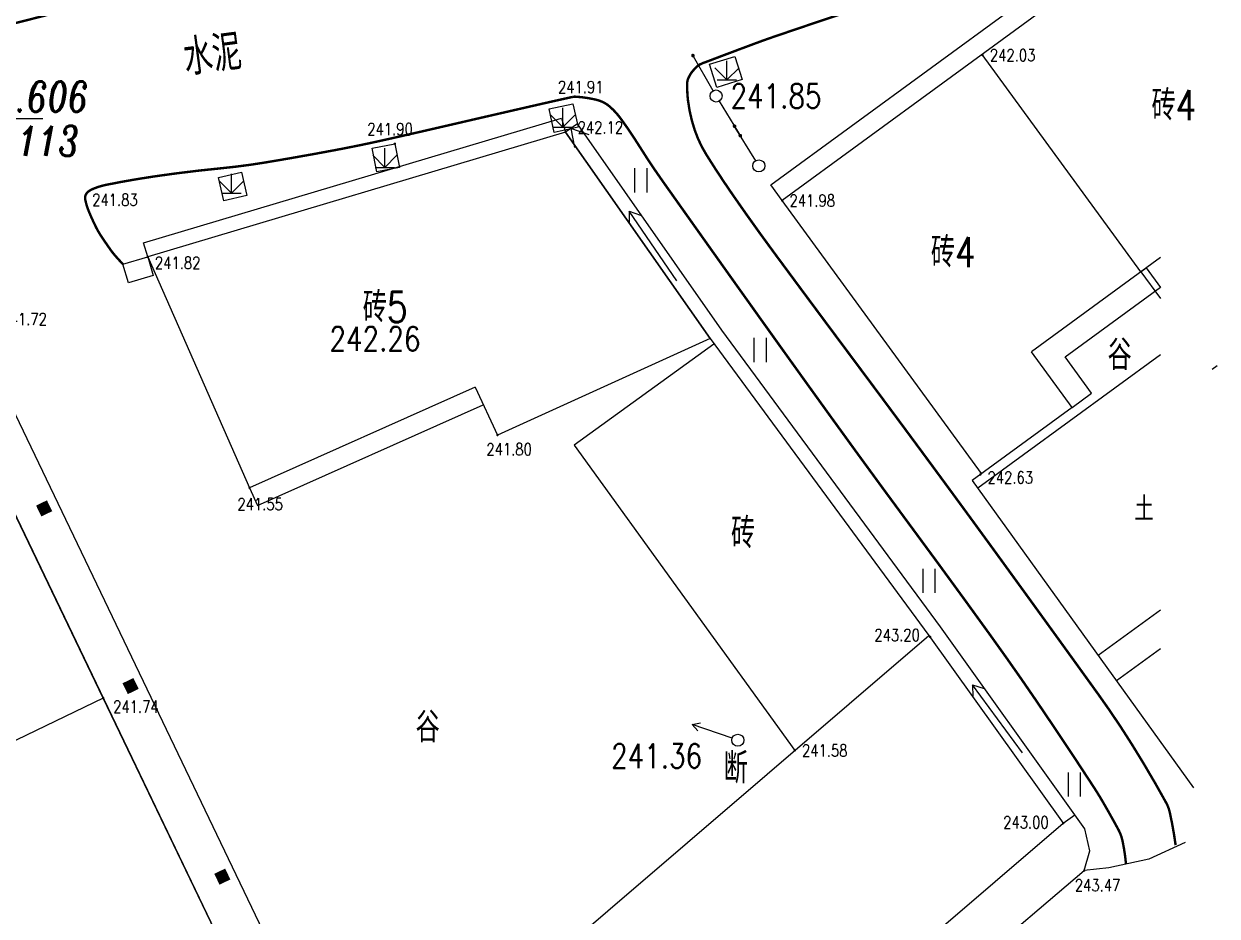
# Model space of a CAD drawing. Extents: x 453486 to 453811, y 3475287 to 3475420.
# Drawn here: x 453609.11 to 453658.53, y 3475327.31 to 3475364.24 of the extents above; entities that cross this region are included whole.
import ezdxf
from ezdxf.enums import TextEntityAlignment as Align

# ---------------------------------------------------------------- set-up
doc = ezdxf.new("R2010")
doc.units = 0
doc.header["$MEASUREMENT"] = 0
doc.layers.add('DX', color=9, linetype='Continuous')
doc.layers.add('GCD', color=9, linetype='Continuous')
doc.styles.add('fsdb', font='italc1.shx', dxfattribs={"width": 0.75, "bigfont": 'fsdb.shx'})
doc.styles.add('HZ', font='rs.shx', dxfattribs={"width": 0.8, "bigfont": 'hztxt.shx'})

# ---------------------------------------------------------------- blocks, each defined once
blk = doc.blocks.new('GC200')
at = {"linetype": 'Continuous', "const_width": 0.2, "flags": 128}
blk.add_lwpolyline([(-0.1, 0, 1), (0.1, 0, 1)], format="xyb", close=True, dxfattribs=at)
blk = doc.blocks.new('GC200X')
blk = doc.blocks.new('gc170')
at = {"linetype": 'Continuous'}
blk.add_circle((0, 0), 0.5, dxfattribs=at)
blk = doc.blocks.new('gc013b')
at = {"linetype": 'Continuous'}
blk.add_line((0.5, 0), (4, 0), dxfattribs=at)
at = {"linetype": 'Continuous', "flags": 128}
blk.add_lwpolyline([(3.388, 0.354), (4, 0), (3.388, -0.354)], dxfattribs=at)
blk = doc.blocks.new('gc002')
at = {"const_width": 1}
blk.add_lwpolyline([(-0.5, 0), (0.5, 0)], dxfattribs=at)
blk = doc.blocks.new('gc124')
for p, q in [((-1, 1), (0, 0)), ((0, 0), (0, 1.6)), ((0, 0), (1, 1)), ((-0.8, 0), (0.8, 0))]:
    blk.add_line(p, q)
blk = doc.blocks.new('gc013c')
at = {"linetype": 'Continuous'}
blk.add_line((0.5, 0), (4, 0), dxfattribs=at)
at = {"linetype": 'Continuous', "const_width": 0.15, "flags": 128}
blk.add_lwpolyline([(3.775, 0, 1), (3.925, 0, 1)], format="xyb", close=True, dxfattribs=at)
blk = doc.blocks.new('gc037')
for p, q in [((0, 0), (-1.386, 0.8)), ((-1.386, -0.8), (0, 0))]:
    blk.add_line(p, q)
blk = doc.blocks.new('gc086')
for p, q in [((0, 0), (7, 0)), ((7, 0), (6.181, 0.574)), ((7, 0), (6.181, -0.574))]:
    blk.add_line(p, q)
blk = doc.blocks.new('gc121')
for p, q in [((-0.5, -1), (-0.5, 1)), ((0.5, -1), (0.5, 1))]:
    blk.add_line(p, q)

msp = doc.modelspace()

# ---------------------------------------------------------------- linework, layer by layer
at = {"color": 6}
msp.add_line((453609.895, 3475360.303), (453600.008, 3475360.303), dxfattribs=at)
at = {"layer": 'DX', "linetype": 'Continuous'}
for p, q in [((453655.388, 3475353.994), (453655.591, 3475354.141)), ((453655.388, 3475353.994), (453655.591, 3475354.141)), ((453658.331, 3475349.951), (453658.533, 3475350.098)), ((453658.331, 3475349.951), (453658.533, 3475350.098))]:
    msp.add_line(p, q, dxfattribs=at)
for points in [[(453592.919, 3475360.99, 0.1, 0.1, 0.007945), (453600.459, 3475362.303, 0.1, 0.1, 0.014453), (453604.568, 3475363.209, 0.1, 0.1, 0.00183), (453612.497, 3475365.231, 0.1, 0.1, -0.007174), (453614.524, 3475365.725, 0.1, 0.1, -0.003178), (453620.475, 3475367.046, 0.1, 0.1, 0.002709), (453627.459, 3475368.588, 0.1, 0.1, 0.002201), (453631.546, 3475369.533, 0.1, 0.1, 0.005058), (453633.319, 3475369.97, 0.1, 0.1, 0.023886), (453634.966, 3475370.479, 0.1, 0.1, 0.010971), (453638.466, 3475371.834, 0.1, 0.1, 0.006921), (453641.519, 3475373.143, 0.1, 0.1, 0.009693), (453643.668, 3475374.15, 0.1, 0.1, 0.007834), (453645.606, 3475375.143, 0.1, 0.1, 0.006898), (453647.773, 3475376.335, 0.1, 0.1, 0.01081), (453650.145, 3475377.751, 0.1, 0.1, 0.016778), (453651.621, 3475378.746, 0.1, 0.1, 0.011386), (453652.832, 3475379.667, 0.1, 0.1, 0.006097), (453655.032, 3475381.463, 0.1, 0.1, 0.002517), (453656.184, 3475382.437, 0.1, 0.1, 0.016076)], [(453592.919, 3475360.99, 0.1, 0.1, 0.007945), (453600.459, 3475362.303, 0.1, 0.1, 0.014453), (453604.568, 3475363.209, 0.1, 0.1, 0.00183), (453612.497, 3475365.231, 0.1, 0.1, -0.007174), (453614.524, 3475365.725, 0.1, 0.1, -0.003178), (453620.475, 3475367.046, 0.1, 0.1, 0.002709), (453627.459, 3475368.588, 0.1, 0.1, 0.002201), (453631.546, 3475369.533, 0.1, 0.1, 0.005058), (453633.319, 3475369.97, 0.1, 0.1, 0.023886), (453634.966, 3475370.479, 0.1, 0.1, 0.010971), (453638.466, 3475371.834, 0.1, 0.1, 0.006921), (453641.519, 3475373.143, 0.1, 0.1, 0.009693), (453643.668, 3475374.15, 0.1, 0.1, 0.007834), (453645.606, 3475375.143, 0.1, 0.1, 0.006898), (453647.773, 3475376.335, 0.1, 0.1, 0.01081), (453650.145, 3475377.751, 0.1, 0.1, 0.016778), (453651.621, 3475378.746, 0.1, 0.1, 0.011386), (453652.832, 3475379.667, 0.1, 0.1, 0.006097), (453655.032, 3475381.463, 0.1, 0.1, 0.002517), (453656.184, 3475382.437, 0.1, 0.1, 0.016076)], [(453637.32, 3475362.646, 0.1, 0.1, -0.002456), (453639.447, 3475363.447, 0.1, 0.1, -0.006634), (453640.239, 3475363.729, 0.1, 0.1, -0.002423), (453644.165, 3475365.046, 0.1, 0.1, 0.0045), (453646.276, 3475365.764, 0.1, 0.1, 0.012706), (453648.799, 3475366.72, 0.1, 0.1, 0.019253), (453650.42, 3475367.456, 0.1, 0.1, 0.027245), (453651.871, 3475368.285, 0.1, 0.1, 0.013086), (453654.742, 3475370.248, 0.1, 0.1, 0.002446), (453656.184, 3475371.301, 0.1, 0.1, 0.014007)], [(453637.32, 3475362.646, 0.1, 0.1, -0.002456), (453639.447, 3475363.447, 0.1, 0.1, -0.006634), (453640.239, 3475363.729, 0.1, 0.1, -0.002423), (453644.165, 3475365.046, 0.1, 0.1, 0.0045), (453646.276, 3475365.764, 0.1, 0.1, 0.012706), (453648.799, 3475366.72, 0.1, 0.1, 0.019253), (453650.42, 3475367.456, 0.1, 0.1, 0.027245), (453651.871, 3475368.285, 0.1, 0.1, 0.013086), (453654.742, 3475370.248, 0.1, 0.1, 0.002446), (453656.184, 3475371.301, 0.1, 0.1, 0.014007)]]:
    msp.add_lwpolyline(points, format="xyseb", dxfattribs=at)
at = {"layer": 'DX', "linetype": 'Continuous', "flags": 128}
for points in [[(453640.521, 3475356.925), (453640.049, 3475357.571), (453656.687, 3475369.729), (453657.159, 3475369.083)], [(453640.521, 3475356.925), (453640.049, 3475357.571), (453656.687, 3475369.729), (453657.159, 3475369.083)], [(453657.159, 3475369.083), (453640.521, 3475356.925)], [(453657.159, 3475369.083), (453640.521, 3475356.925)], [(453614.237, 3475354.597), (453614.065, 3475355.172), (453631.371, 3475360.336), (453631.543, 3475359.761)], [(453614.237, 3475354.597), (453614.065, 3475355.172), (453631.371, 3475360.336), (453631.543, 3475359.761)], [(453652.155, 3475331.15), (453652.643, 3475331.499), (453647.079, 3475339.282), (453638.015, 3475351.56), (453632.035, 3475360.105), (453631.543, 3475359.761)], [(453652.155, 3475331.15), (453652.643, 3475331.499), (453647.079, 3475339.282), (453638.015, 3475351.56), (453632.035, 3475360.105), (453631.543, 3475359.761)], [(453631.543, 3475359.761), (453614.237, 3475354.597)], [(453631.543, 3475359.761), (453614.237, 3475354.597)], [(453637.528, 3475351.21), (453631.543, 3475359.761)], [(453631.543, 3475359.761), (453637.528, 3475351.21), (453646.596, 3475338.926), (453652.155, 3475331.15)], [(453637.528, 3475351.21), (453631.543, 3475359.761)], [(453631.543, 3475359.761), (453637.528, 3475351.21), (453646.596, 3475338.926), (453652.155, 3475331.15)], [(453648.778, 3475345.625), (453640.521, 3475356.925)], [(453648.778, 3475345.625), (453640.521, 3475356.925)], [(453612.398, 3475336.326), (453608.97, 3475343.462), (453605.38, 3475350.934), (453597.811, 3475347.297), (453596.168, 3475353.304), (453595.602, 3475355.714)], [(453612.398, 3475336.326), (453608.97, 3475343.462), (453605.38, 3475350.934), (453597.811, 3475347.297), (453596.168, 3475353.304), (453595.602, 3475355.714)], [(453614.237, 3475354.597), (453618.456, 3475345.034)], [(453614.237, 3475354.597), (453618.456, 3475345.034)], [(453655.37, 3475353.98), (453656.184, 3475352.866)], [(453655.37, 3475353.98), (453656.184, 3475352.866)], [(453655.591, 3475354.141), (453656.184, 3475353.326)], [(453655.591, 3475354.141), (453656.184, 3475353.326)], [(453652.523, 3475348.362), (453653.33, 3475348.952), (453652.235, 3475350.451), (453656.184, 3475353.336)], [(453652.523, 3475348.362), (453653.33, 3475348.952), (453652.235, 3475350.451), (453656.184, 3475353.336)], [(453621.126, 3475318.159), (453605.38, 3475350.934)], [(453621.126, 3475318.159), (453605.38, 3475350.934)], [(453637.528, 3475351.21), (453646.596, 3475338.926), (453652.155, 3475331.15)], [(453637.528, 3475351.21), (453646.596, 3475338.926), (453652.155, 3475331.15)], [(453656.184, 3475350.542), (453648.626, 3475345.019)], [(453656.184, 3475350.542), (453648.626, 3475345.019)], [(453652.523, 3475348.362), (453650.838, 3475350.668)], [(453652.523, 3475348.362), (453650.838, 3475350.668)], [(453618.456, 3475345.034), (453618.782, 3475344.303), (453628.138, 3475348.473)], [(453618.456, 3475345.034), (453618.782, 3475344.303), (453628.138, 3475348.473)], [(453631.897, 3475346.798), (453641.038, 3475334.162)], [(453631.897, 3475346.798), (453641.038, 3475334.162)], [(453648.39, 3475345.342), (453657.556, 3475332.621)], [(453648.39, 3475345.342), (453657.556, 3475332.621)], [(453656.184, 3475339.976), (453653.604, 3475338.091)], [(453656.184, 3475339.976), (453653.604, 3475338.091)], [(453626.595, 3475321.784), (453646.596, 3475338.926)], [(453626.595, 3475321.784), (453646.596, 3475338.926)], [(453612.398, 3475336.326), (453604.829, 3475332.689)], [(453612.398, 3475336.326), (453604.829, 3475332.689)], [(453621.126, 3475318.159), (453612.398, 3475336.326)], [(453621.126, 3475318.159), (453612.398, 3475336.326)], [(453629.721, 3475311.923), (453652.155, 3475331.15)], [(453629.721, 3475311.923), (453652.155, 3475331.15)], [(453638.537, 3475311.003), (453638.401, 3475311.788), (453638.123, 3475313.818), (453638.043, 3475315.103), (453638.553, 3475316.367), (453639.322, 3475317.519), (453653.032, 3475329.192), (453653.256, 3475330.012), (453653.059, 3475330.921), (453652.643, 3475331.499)], [(453638.537, 3475311.003), (453638.401, 3475311.788), (453638.123, 3475313.818), (453638.043, 3475315.103), (453638.553, 3475316.367), (453639.322, 3475317.519), (453653.032, 3475329.192), (453653.256, 3475330.012), (453653.059, 3475330.921), (453652.643, 3475331.499)]]:
    msp.add_lwpolyline(points, dxfattribs=at)
for points in [[(453637.814, 3475361.611), (453637.513, 3475362.565), (453638.553, 3475362.893), (453638.854, 3475361.939)], [(453637.814, 3475361.611), (453637.513, 3475362.565), (453638.553, 3475362.893), (453638.854, 3475361.939)], [(453631.079, 3475359.741), (453630.864, 3475360.718), (453631.846, 3475360.934), (453632.061, 3475359.957)], [(453631.079, 3475359.741), (453630.864, 3475360.718), (453631.846, 3475360.934), (453632.061, 3475359.957)], [(453623.727, 3475358.114), (453623.538, 3475359.096), (453624.475, 3475359.276), (453624.664, 3475358.294)], [(453623.727, 3475358.114), (453623.538, 3475359.096), (453624.475, 3475359.276), (453624.664, 3475358.294)], [(453617.388, 3475356.909), (453617.165, 3475357.884), (453618.123, 3475358.103), (453618.346, 3475357.128)], [(453617.388, 3475356.909), (453617.165, 3475357.884), (453618.123, 3475358.103), (453618.346, 3475357.128)], [(453614.468, 3475353.824), (453613.444, 3475353.519), (453613.214, 3475354.292), (453614.237, 3475354.597)], [(453614.468, 3475353.824), (453613.444, 3475353.519), (453613.214, 3475354.292), (453614.237, 3475354.597)]]:
    msp.add_lwpolyline(points, close=True, dxfattribs=at)
for points, elevation in [([(453655.37, 3475353.98), (453648.798, 3475362.973)], 242.025), ([(453655.37, 3475353.98), (453648.798, 3475362.973)], 242.025), ([(453656.184, 3475354.575), (453650.838, 3475350.668)], 242.356), ([(453656.184, 3475354.575), (453650.838, 3475350.668)], 242.356), ([(453619.974, 3475320.557), (453620.96, 3475322.655), (453607.309, 3475351.058)], 241.724), ([(453619.974, 3475320.557), (453620.96, 3475322.655), (453607.309, 3475351.058)], 241.724), ([(453637.528, 3475351.21), (453628.727, 3475347.217)], 241.798), ([(453637.528, 3475351.21), (453628.727, 3475347.217)], 241.798), ([(453637.685, 3475350.985), (453631.897, 3475346.798)], 241.851), ([(453637.685, 3475350.985), (453631.897, 3475346.798)], 241.851), ([(453627.799, 3475349.198), (453618.456, 3475345.034)], 242.053), ([(453627.799, 3475349.198), (453618.456, 3475345.034)], 242.053), ([(453627.799, 3475349.198), (453628.727, 3475347.217)], 242.053), ([(453627.799, 3475349.198), (453628.727, 3475347.217)], 242.053), ([(453652.523, 3475348.362), (453648.39, 3475345.342)], 242.625), ([(453652.523, 3475348.362), (453648.39, 3475345.342)], 242.625), ([(453656.184, 3475338.366), (453654.371, 3475337.042)], 242.873), ([(453656.184, 3475338.366), (453654.371, 3475337.042)], 242.873), ([(453657.214, 3475330.347), (453655.703, 3475329.658), (453654.042, 3475329.305), (453653.032, 3475329.192)], 243.514), ([(453657.214, 3475330.347), (453655.703, 3475329.658), (453654.042, 3475329.305), (453653.032, 3475329.192)], 243.514)]:
    msp.add_lwpolyline(points, dxfattribs=dict(at, elevation=elevation))
for points in [[(453656.814, 3475330.244, 0.1, 0.1, 0.021382), (453656.57, 3475331.608, 0.1, 0.1, 0.070867), (453656.421, 3475332.001, 0.1, 0.1, 0.01418), (453654.989, 3475334.437, 0.1, 0.1, 0.016166), (453653.606, 3475336.494, 0.1, 0.1, 0.001088), (453649.338, 3475342.389, 0.1, 0.1, 0.001733), (453646.639, 3475346.073, 0.1, 0.1, 0.001478), (453643.584, 3475350.189, 0.1, 0.1, -0.00133), (453640.186, 3475354.763, 0.1, 0.1, -0.007839), (453638.467, 3475357.167, 0.1, 0.1, -0.011682), (453637.378, 3475358.824, 0.1, 0.1, -0.057795), (453636.897, 3475359.838, 0.1, 0.1, -0.051479), (453636.617, 3475361.065, 0.1, 0.1, -0.036955), (453636.583, 3475361.781, 0.1, 0.1, -0.110758), (453636.642, 3475362.015, 0.1, 0.1, -0.018319), (453636.724, 3475362.165, 0.1, 0.1, -0.030385), (453636.783, 3475362.25, 0.1, 0.1, -0.021458), (453636.848, 3475362.327, 0.1, 0.1, -0.01113), (453636.982, 3475362.465, 0.1, 0.1, -0.071643), (453637.105, 3475362.556, 0.1, 0.1, -0.04688), (453637.32, 3475362.646, 0.1, 0.1, 0)], [(453656.814, 3475330.244, 0.1, 0.1, 0.021382), (453656.57, 3475331.608, 0.1, 0.1, 0.070867), (453656.421, 3475332.001, 0.1, 0.1, 0.01418), (453654.989, 3475334.437, 0.1, 0.1, 0.016166), (453653.606, 3475336.494, 0.1, 0.1, 0.001088), (453649.338, 3475342.389, 0.1, 0.1, 0.001733), (453646.639, 3475346.073, 0.1, 0.1, 0.001478), (453643.584, 3475350.189, 0.1, 0.1, -0.00133), (453640.186, 3475354.763, 0.1, 0.1, -0.007839), (453638.467, 3475357.167, 0.1, 0.1, -0.011682), (453637.378, 3475358.824, 0.1, 0.1, -0.057795), (453636.897, 3475359.838, 0.1, 0.1, -0.051479), (453636.617, 3475361.065, 0.1, 0.1, -0.036955), (453636.583, 3475361.781, 0.1, 0.1, -0.110758), (453636.642, 3475362.015, 0.1, 0.1, -0.018319), (453636.724, 3475362.165, 0.1, 0.1, -0.030385), (453636.783, 3475362.25, 0.1, 0.1, -0.021458), (453636.848, 3475362.327, 0.1, 0.1, -0.01113), (453636.982, 3475362.465, 0.1, 0.1, -0.071643), (453637.105, 3475362.556, 0.1, 0.1, -0.04688), (453637.32, 3475362.646, 0.1, 0.1, 0)], [(453613.214, 3475354.292, 0.1, 0.1, -0.014437), (453612.875, 3475354.662, 0.1, 0.1, -0.025479), (453612.7, 3475354.886, 0.1, 0.1, -0.003694), (453612.371, 3475355.362, 0.1, 0.1, -0.009575), (453612.25, 3475355.549, 0.1, 0.1, -0.026139), (453612.085, 3475355.846, 0.1, 0.1, -0.013304), (453611.809, 3475356.452, 0.1, 0.1, -0.050724), (453611.649, 3475356.973, 0.1, 0.1, -0.155199), (453611.669, 3475357.154, 0.1, 0.1, -0.060608), (453611.722, 3475357.242, 0.1, 0.1, -0.070287), (453611.785, 3475357.303, 0.1, 0.1, -0.031971), (453611.864, 3475357.354, 0.1, 0.1, -0.023352), (453611.979, 3475357.41, 0.1, 0.1, -0.052265), (453612.5, 3475357.573, 0.1, 0.1, -0.013661), (453614.554, 3475357.931, 0.1, 0.1, -0.011985), (453617.244, 3475358.258, 0.1, 0.1, 0.016926), (453619.147, 3475358.508, 0.1, 0.1, 0.005468), (453622.086, 3475359.03, 0.1, 0.1, 0.00845), (453623.977, 3475359.42, 0.1, 0.1, 0.001897), (453626.451, 3475359.984, 0.1, 0.1, -0.001034), (453630.987, 3475361.027, 0.1, 0.1, -0.001162), (453631.096, 3475361.051, 0.1, 0.1, -0.000167), (453631.852, 3475361.219, 0.1, 0.1, 0)], [(453613.214, 3475354.292, 0.1, 0.1, -0.014437), (453612.875, 3475354.662, 0.1, 0.1, -0.025479), (453612.7, 3475354.886, 0.1, 0.1, -0.003694), (453612.371, 3475355.362, 0.1, 0.1, -0.009575), (453612.25, 3475355.549, 0.1, 0.1, -0.026139), (453612.085, 3475355.846, 0.1, 0.1, -0.013304), (453611.809, 3475356.452, 0.1, 0.1, -0.050724), (453611.649, 3475356.973, 0.1, 0.1, -0.155199), (453611.669, 3475357.154, 0.1, 0.1, -0.060608), (453611.722, 3475357.242, 0.1, 0.1, -0.070287), (453611.785, 3475357.303, 0.1, 0.1, -0.031971), (453611.864, 3475357.354, 0.1, 0.1, -0.023352), (453611.979, 3475357.41, 0.1, 0.1, -0.052265), (453612.5, 3475357.573, 0.1, 0.1, -0.013661), (453614.554, 3475357.931, 0.1, 0.1, -0.011985), (453617.244, 3475358.258, 0.1, 0.1, 0.016926), (453619.147, 3475358.508, 0.1, 0.1, 0.005468), (453622.086, 3475359.03, 0.1, 0.1, 0.00845), (453623.977, 3475359.42, 0.1, 0.1, 0.001897), (453626.451, 3475359.984, 0.1, 0.1, -0.001034), (453630.987, 3475361.027, 0.1, 0.1, -0.001162), (453631.096, 3475361.051, 0.1, 0.1, -0.000167), (453631.852, 3475361.219, 0.1, 0.1, 0)], [(453654.758, 3475329.464, 0.1, 0.1, 0.032056), (453654.607, 3475330.451, 0.1, 0.1, 0.070445), (453654.448, 3475330.878, 0.1, 0.1, 0.0071), (453653.802, 3475332.03, 0.1, 0.1, 0.012941), (453653.422, 3475332.647, 0.1, 0.1, 0.00518), (453651.05, 3475336.209, 0.1, 0.1, 0.006738), (453649.161, 3475338.903, 0.1, 0.1, 0.002964), (453645.888, 3475343.384, 0.1, 0.1, -0.002863), (453642.498, 3475348.022, 0.1, 0.1, -0.001309), (453639.573, 3475352.097, 0.1, 0.1, -0.000949), (453635.564, 3475357.733, 0.1, 0.1, -0.014285), (453634.595, 3475359.188, 0.1, 0.1, 0.018047), (453633.818, 3475360.335, 0.1, 0.1, 0.059648), (453633.356, 3475360.831, 0.1, 0.1, 0.091589), (453632.97, 3475361.051, 0.1, 0.1, 0.033926), (453632.708, 3475361.123, 0.1, 0.1, 0.018856), (453632.227, 3475361.202, 0.1, 0.1, 0.019381), (453632.079, 3475361.214, 0.1, 0.1, 0.012625), (453631.852, 3475361.219, 0.1, 0.1, 0)], [(453654.758, 3475329.464, 0.1, 0.1, 0.032056), (453654.607, 3475330.451, 0.1, 0.1, 0.070445), (453654.448, 3475330.878, 0.1, 0.1, 0.0071), (453653.802, 3475332.03, 0.1, 0.1, 0.012941), (453653.422, 3475332.647, 0.1, 0.1, 0.00518), (453651.05, 3475336.209, 0.1, 0.1, 0.006738), (453649.161, 3475338.903, 0.1, 0.1, 0.002964), (453645.888, 3475343.384, 0.1, 0.1, -0.002863), (453642.498, 3475348.022, 0.1, 0.1, -0.001309), (453639.573, 3475352.097, 0.1, 0.1, -0.000949), (453635.564, 3475357.733, 0.1, 0.1, -0.014285), (453634.595, 3475359.188, 0.1, 0.1, 0.018047), (453633.818, 3475360.335, 0.1, 0.1, 0.059648), (453633.356, 3475360.831, 0.1, 0.1, 0.091589), (453632.97, 3475361.051, 0.1, 0.1, 0.033926), (453632.708, 3475361.123, 0.1, 0.1, 0.018856), (453632.227, 3475361.202, 0.1, 0.1, 0.019381), (453632.079, 3475361.214, 0.1, 0.1, 0.012625), (453631.852, 3475361.219, 0.1, 0.1, 0)]]:
    msp.add_lwpolyline(points, format="xyseb", dxfattribs=at)

# ---------------------------------------------------------------- block references
at = {"layer": 'DX', "linetype": 'Continuous', "yscale": 0.5}
for name, p, xscale, rotation in [('gc013c', (453637.778, 3475361.254), 0.4999999998281501, 119.7379283583298), ('gc013c', (453637.778, 3475361.254), 0.4999999998281501, 119.7379283583298), ('gc013c', (453637.778, 3475361.254), 0.5000000000219448, 301.4703757034451), ('gc013c', (453637.778, 3475361.254), 0.5000000000219448, 301.4703757034451), ('gc013c', (453639.55, 3475358.359), 0.5000000000219448, 121.4703757034451), ('gc013c', (453639.55, 3475358.359), 0.5000000000219448, 121.4703757034451), ('gc013b', (453638.679, 3475334.585), 0.4999999999619718, 160.9567011334226), ('gc013b', (453638.679, 3475334.585), 0.4999999999619718, 160.9567011334226)]:
    msp.add_blockref(name, p, dxfattribs=dict(at, xscale=xscale, rotation=rotation))
at = {"layer": 'DX', "linetype": 'Continuous'}
ref = msp.add_blockref('GC200', (453648.82, 3475362.943, 242.025), dxfattribs=dict(at, xscale=0.25, yscale=0.25, zscale=0.25))
ref.add_attrib('height', '242.03', dxfattribs={"layer": 'GCD', "linetype": 'Continuous', "height": 0.5, "style": 'HZ', "width": 0.8}).set_placement((453649.12, 3475362.943, 242.025), align=Align.MIDDLE_LEFT)
ref = msp.add_blockref('GC200', (453648.82, 3475362.943, 242.025), dxfattribs=dict(at, xscale=0.25, yscale=0.25, zscale=0.25))
ref.add_attrib('height', '242.03', dxfattribs={"layer": 'GCD', "linetype": 'Continuous', "height": 0.5, "style": 'HZ', "width": 0.8}).set_placement((453649.12, 3475362.943, 242.025), align=Align.MIDDLE_LEFT)
at = {"layer": 'DX', "linetype": 'Continuous', "xscale": 0.5, "yscale": 0.5}
for name, p in [('gc124', (453638.231, 3475361.916)), ('gc124', (453638.231, 3475361.916)), ('gc170', (453637.778, 3475361.254)), ('gc170', (453637.778, 3475361.254)), ('gc124', (453631.429, 3475359.958)), ('gc124', (453631.429, 3475359.958)), ('gc124', (453624.06, 3475358.298)), ('gc124', (453624.06, 3475358.298)), ('gc170', (453639.55, 3475358.359)), ('gc170', (453639.55, 3475358.359)), ('gc124', (453617.711, 3475357.228)), ('gc124', (453617.711, 3475357.228)), ('gc121', (453634.669, 3475357.763)), ('gc121', (453634.669, 3475357.763)), ('gc121', (453639.612, 3475350.742)), ('gc121', (453639.612, 3475350.742)), ('gc121', (453646.607, 3475341.186)), ('gc121', (453646.607, 3475341.186)), ('gc170', (453638.679, 3475334.585)), ('gc170', (453638.679, 3475334.585)), ('gc121', (453652.622, 3475332.752)), ('gc121', (453652.622, 3475332.752))]:
    msp.add_blockref(name, p, dxfattribs=at)
at = {"layer": 'DX', "linetype": 'Continuous'}
ref = msp.add_blockref('GC200', (453631.927, 3475361.236, 241.908), dxfattribs=dict(at, xscale=0.25, yscale=0.25, zscale=0.25))
ref.add_attrib('height', '241.91', dxfattribs={"layer": 'GCD', "linetype": 'Continuous', "height": 0.5, "style": 'HZ', "width": 0.8}).set_placement((453631.232, 3475361.624, 241.908), align=Align.MIDDLE_LEFT)
ref = msp.add_blockref('GC200', (453631.927, 3475361.236, 241.908), dxfattribs=dict(at, xscale=0.25, yscale=0.25, zscale=0.25))
ref.add_attrib('height', '241.91', dxfattribs={"layer": 'GCD', "linetype": 'Continuous', "height": 0.5, "style": 'HZ', "width": 0.8}).set_placement((453631.232, 3475361.624, 241.908), align=Align.MIDDLE_LEFT)
ref = msp.add_blockref('GC200X', (453637.778, 3475361.254, 241.845), dxfattribs=dict(at, xscale=0.5, yscale=0.5, zscale=0.5))
ref.add_attrib('height', '241.85', dxfattribs={"layer": 'GCD', "linetype": 'Continuous', "height": 1, "style": 'HZ', "width": 0.8}).set_placement((453638.378, 3475361.254, 241.845), align=Align.MIDDLE_LEFT)
ref = msp.add_blockref('GC200X', (453637.778, 3475361.254, 241.845), dxfattribs=dict(at, xscale=0.5, yscale=0.5, zscale=0.5))
ref.add_attrib('height', '241.85', dxfattribs={"layer": 'GCD', "linetype": 'Continuous', "height": 1, "style": 'HZ', "width": 0.8}).set_placement((453638.378, 3475361.254, 241.845), align=Align.MIDDLE_LEFT)
ref = msp.add_blockref('GC200', (453624.475, 3475359.276, 241.9), dxfattribs=dict(at, xscale=0.25, yscale=0.25, zscale=0.25))
ref.add_attrib('height', '241.90', dxfattribs={"layer": 'GCD', "linetype": 'Continuous', "height": 0.5, "style": 'HZ', "width": 0.8}).set_placement((453623.333, 3475359.884, 241.9), align=Align.MIDDLE_LEFT)
ref = msp.add_blockref('GC200', (453624.475, 3475359.276, 241.9), dxfattribs=dict(at, xscale=0.25, yscale=0.25, zscale=0.25))
ref.add_attrib('height', '241.90', dxfattribs={"layer": 'GCD', "linetype": 'Continuous', "height": 0.5, "style": 'HZ', "width": 0.8}).set_placement((453623.333, 3475359.884, 241.9), align=Align.MIDDLE_LEFT)
at = {"layer": 'DX', "linetype": 'Continuous', "yscale": 0.5, "zscale": 0.5}
for name, p, xscale, rotation in [('gc037', (453631.769, 3475359.913), 0.5000000000853349, 130.6784180040228), ('gc037', (453631.769, 3475359.913), 0.5000000000853349, 130.6784180040228), ('gc086', (453636.151, 3475353.599), 0.5000000001515676, 124.217848892674), ('gc086', (453636.151, 3475353.599), 0.5000000001515676, 124.217848892674), ('gc002', (453609.948, 3475344.183), 0.5000000000947556, 25.79658411368619), ('gc002', (453609.948, 3475344.183), 0.5000000000947556, 25.79658411368619), ('gc002', (453613.53, 3475336.828), 0.5000000000947556, 25.79658411368619), ('gc002', (453613.53, 3475336.828), 0.5000000000947556, 25.79658411368619), ('gc086', (453650.475, 3475334.061), 0.5000000000396184, 126.2408331762006), ('gc086', (453650.475, 3475334.061), 0.5000000000396184, 126.2408331762006), ('gc002', (453617.329, 3475328.94), 0.5000000000947556, 25.79658411368619), ('gc002', (453617.329, 3475328.94), 0.5000000000947556, 25.79658411368619)]:
    msp.add_blockref(name, p, dxfattribs=dict(at, xscale=xscale, rotation=rotation))
at = {"layer": 'DX', "linetype": 'Continuous'}
ref = msp.add_blockref('GC200', (453631.543, 3475359.761, 242.116), dxfattribs=dict(at, xscale=0.25, yscale=0.25, zscale=0.25))
ref.add_attrib('height', '242.12', dxfattribs={"layer": 'GCD', "linetype": 'Continuous', "height": 0.5, "style": 'HZ', "width": 0.8}).set_placement((453632.045, 3475359.948, 242.116), align=Align.MIDDLE_LEFT)
ref = msp.add_blockref('GC200', (453631.543, 3475359.761, 242.116), dxfattribs=dict(at, xscale=0.25, yscale=0.25, zscale=0.25))
ref.add_attrib('height', '242.12', dxfattribs={"layer": 'GCD', "linetype": 'Continuous', "height": 0.5, "style": 'HZ', "width": 0.8}).set_placement((453632.045, 3475359.948, 242.116), align=Align.MIDDLE_LEFT)
ref = msp.add_blockref('GC200', (453611.669, 3475357.154, 241.831), dxfattribs=dict(at, xscale=0.25, yscale=0.25, zscale=0.25))
ref.add_attrib('height', '241.83', dxfattribs={"layer": 'GCD', "linetype": 'Continuous', "height": 0.5, "style": 'HZ', "width": 0.8}).set_placement((453611.937, 3475356.955, 241.831), align=Align.MIDDLE_LEFT)
ref = msp.add_blockref('GC200', (453611.669, 3475357.154, 241.831), dxfattribs=dict(at, xscale=0.25, yscale=0.25, zscale=0.25))
ref.add_attrib('height', '241.83', dxfattribs={"layer": 'GCD', "linetype": 'Continuous', "height": 0.5, "style": 'HZ', "width": 0.8}).set_placement((453611.937, 3475356.955, 241.831), align=Align.MIDDLE_LEFT)
ref = msp.add_blockref('GC200', (453640.521, 3475356.925, 241.977), dxfattribs=dict(at, xscale=0.25, yscale=0.25, zscale=0.25))
ref.add_attrib('height', '241.98', dxfattribs={"layer": 'GCD', "linetype": 'Continuous', "height": 0.5, "style": 'HZ', "width": 0.8}).set_placement((453640.821, 3475356.925, 241.977), align=Align.MIDDLE_LEFT)
ref = msp.add_blockref('GC200', (453640.521, 3475356.925, 241.977), dxfattribs=dict(at, xscale=0.25, yscale=0.25, zscale=0.25))
ref.add_attrib('height', '241.98', dxfattribs={"layer": 'GCD', "linetype": 'Continuous', "height": 0.5, "style": 'HZ', "width": 0.8}).set_placement((453640.821, 3475356.925, 241.977), align=Align.MIDDLE_LEFT)
ref = msp.add_blockref('GC200', (453614.237, 3475354.597, 241.82), dxfattribs=dict(at, xscale=0.25, yscale=0.25, zscale=0.25))
ref.add_attrib('height', '241.82', dxfattribs={"layer": 'GCD', "linetype": 'Continuous', "height": 0.5, "style": 'HZ', "width": 0.8}).set_placement((453614.537, 3475354.347, 241.82), align=Align.MIDDLE_LEFT)
ref = msp.add_blockref('GC200', (453614.237, 3475354.597, 241.82), dxfattribs=dict(at, xscale=0.25, yscale=0.25, zscale=0.25))
ref.add_attrib('height', '241.82', dxfattribs={"layer": 'GCD', "linetype": 'Continuous', "height": 0.5, "style": 'HZ', "width": 0.8}).set_placement((453614.537, 3475354.347, 241.82), align=Align.MIDDLE_LEFT)
ref = msp.add_blockref('GC200', (453607.879, 3475352.021, 241.719), dxfattribs=dict(at, xscale=0.25, yscale=0.25, zscale=0.25))
ref.add_attrib('height', '241.72', dxfattribs={"layer": 'GCD', "linetype": 'Continuous', "height": 0.5, "style": 'HZ', "width": 0.8}).set_placement((453608.179, 3475352.021, 241.719), align=Align.MIDDLE_LEFT)
ref = msp.add_blockref('GC200', (453607.879, 3475352.021, 241.719), dxfattribs=dict(at, xscale=0.25, yscale=0.25, zscale=0.25))
ref.add_attrib('height', '241.72', dxfattribs={"layer": 'GCD', "linetype": 'Continuous', "height": 0.5, "style": 'HZ', "width": 0.8}).set_placement((453608.179, 3475352.021, 241.719), align=Align.MIDDLE_LEFT)
ref = msp.add_blockref('GC200X', (453621.166, 3475351.202, 242.26), dxfattribs=dict(at, xscale=0.5, yscale=0.5, zscale=0.5))
ref.add_attrib('height', '242.26', dxfattribs={"layer": 'GCD', "linetype": 'Continuous', "height": 1, "style": 'HZ', "width": 0.8}).set_placement((453621.766, 3475351.202, 242.26), align=Align.MIDDLE_LEFT)
ref = msp.add_blockref('GC200X', (453621.166, 3475351.202, 242.26), dxfattribs=dict(at, xscale=0.5, yscale=0.5, zscale=0.5))
ref.add_attrib('height', '242.26', dxfattribs={"layer": 'GCD', "linetype": 'Continuous', "height": 1, "style": 'HZ', "width": 0.8}).set_placement((453621.766, 3475351.202, 242.26), align=Align.MIDDLE_LEFT)
ref = msp.add_blockref('GC200', (453628.727, 3475347.217, 241.798), dxfattribs=dict(at, xscale=0.25, yscale=0.25, zscale=0.25))
ref.add_attrib('height', '241.80', dxfattribs={"layer": 'GCD', "linetype": 'Continuous', "height": 0.5, "style": 'HZ', "width": 0.8}).set_placement((453628.265, 3475346.631, 241.798), align=Align.MIDDLE_LEFT)
ref = msp.add_blockref('GC200', (453628.727, 3475347.217, 241.798), dxfattribs=dict(at, xscale=0.25, yscale=0.25, zscale=0.25))
ref.add_attrib('height', '241.80', dxfattribs={"layer": 'GCD', "linetype": 'Continuous', "height": 0.5, "style": 'HZ', "width": 0.8}).set_placement((453628.265, 3475346.631, 241.798), align=Align.MIDDLE_LEFT)
ref = msp.add_blockref('GC200', (453648.727, 3475345.588, 242.625), dxfattribs=dict(at, xscale=0.25, yscale=0.25, zscale=0.25))
ref.add_attrib('height', '242.63', dxfattribs={"layer": 'GCD', "linetype": 'Continuous', "height": 0.5, "style": 'HZ', "width": 0.8}).set_placement((453649.023, 3475345.459, 242.625), align=Align.MIDDLE_LEFT)
ref = msp.add_blockref('GC200', (453648.727, 3475345.588, 242.625), dxfattribs=dict(at, xscale=0.25, yscale=0.25, zscale=0.25))
ref.add_attrib('height', '242.63', dxfattribs={"layer": 'GCD', "linetype": 'Continuous', "height": 0.5, "style": 'HZ', "width": 0.8}).set_placement((453649.023, 3475345.459, 242.625), align=Align.MIDDLE_LEFT)
ref = msp.add_blockref('GC200', (453618.456, 3475345.034, 241.554), dxfattribs=dict(at, xscale=0.25, yscale=0.25, zscale=0.25))
ref.add_attrib('height', '241.55', dxfattribs={"layer": 'GCD', "linetype": 'Continuous', "height": 0.5, "style": 'HZ', "width": 0.8}).set_placement((453617.953, 3475344.357, 241.554), align=Align.MIDDLE_LEFT)
ref = msp.add_blockref('GC200', (453618.456, 3475345.034, 241.554), dxfattribs=dict(at, xscale=0.25, yscale=0.25, zscale=0.25))
ref.add_attrib('height', '241.55', dxfattribs={"layer": 'GCD', "linetype": 'Continuous', "height": 0.5, "style": 'HZ', "width": 0.8}).set_placement((453617.953, 3475344.357, 241.554), align=Align.MIDDLE_LEFT)
ref = msp.add_blockref('GC200', (453646.644, 3475338.861, 243.202), dxfattribs=dict(at, xscale=0.25, yscale=0.25, zscale=0.25))
ref.add_attrib('height', '243.20', dxfattribs={"layer": 'GCD', "linetype": 'Continuous', "height": 0.5, "style": 'HZ', "width": 0.8}).set_placement((453644.336, 3475338.94, 243.202), align=Align.MIDDLE_LEFT)
ref = msp.add_blockref('GC200', (453646.644, 3475338.861, 243.202), dxfattribs=dict(at, xscale=0.25, yscale=0.25, zscale=0.25))
ref.add_attrib('height', '243.20', dxfattribs={"layer": 'GCD', "linetype": 'Continuous', "height": 0.5, "style": 'HZ', "width": 0.8}).set_placement((453644.336, 3475338.94, 243.202), align=Align.MIDDLE_LEFT)
ref = msp.add_blockref('GC200', (453612.398, 3475336.326, 241.744), dxfattribs=dict(at, xscale=0.25, yscale=0.25, zscale=0.25))
ref.add_attrib('height', '241.74', dxfattribs={"layer": 'GCD', "linetype": 'Continuous', "height": 0.5, "style": 'HZ', "width": 0.8}).set_placement((453612.807, 3475335.976, 241.744), align=Align.MIDDLE_LEFT)
ref = msp.add_blockref('GC200', (453612.398, 3475336.326, 241.744), dxfattribs=dict(at, xscale=0.25, yscale=0.25, zscale=0.25))
ref.add_attrib('height', '241.74', dxfattribs={"layer": 'GCD', "linetype": 'Continuous', "height": 0.5, "style": 'HZ', "width": 0.8}).set_placement((453612.807, 3475335.976, 241.744), align=Align.MIDDLE_LEFT)
ref = msp.add_blockref('GC200X', (453638.679, 3475334.585, 241.359), dxfattribs=dict(at, xscale=0.5, yscale=0.5, zscale=0.5))
ref.add_attrib('height', '241.36', dxfattribs={"layer": 'GCD', "linetype": 'Continuous', "height": 1, "style": 'HZ', "width": 0.8}).set_placement((453633.431, 3475333.934, 241.359), align=Align.MIDDLE_LEFT)
ref = msp.add_blockref('GC200X', (453638.679, 3475334.585, 241.359), dxfattribs=dict(at, xscale=0.5, yscale=0.5, zscale=0.5))
ref.add_attrib('height', '241.36', dxfattribs={"layer": 'GCD', "linetype": 'Continuous', "height": 1, "style": 'HZ', "width": 0.8}).set_placement((453633.431, 3475333.934, 241.359), align=Align.MIDDLE_LEFT)
ref = msp.add_blockref('GC200', (453641.038, 3475334.162, 241.576), dxfattribs=dict(at, xscale=0.25, yscale=0.25, zscale=0.25))
ref.add_attrib('height', '241.58', dxfattribs={"layer": 'GCD', "linetype": 'Continuous', "height": 0.5, "style": 'HZ', "width": 0.8}).set_placement((453641.338, 3475334.162, 241.576), align=Align.MIDDLE_LEFT)
ref = msp.add_blockref('GC200', (453641.038, 3475334.162, 241.576), dxfattribs=dict(at, xscale=0.25, yscale=0.25, zscale=0.25))
ref.add_attrib('height', '241.58', dxfattribs={"layer": 'GCD', "linetype": 'Continuous', "height": 0.5, "style": 'HZ', "width": 0.8}).set_placement((453641.338, 3475334.162, 241.576), align=Align.MIDDLE_LEFT)
ref = msp.add_blockref('GC200', (453652.155, 3475331.15, 242.997), dxfattribs=dict(at, xscale=0.25, yscale=0.25, zscale=0.25))
ref.add_attrib('height', '243.00', dxfattribs={"layer": 'GCD', "linetype": 'Continuous', "height": 0.5, "style": 'HZ', "width": 0.8}).set_placement((453649.671, 3475331.189, 242.997), align=Align.MIDDLE_LEFT)
ref = msp.add_blockref('GC200', (453652.155, 3475331.15, 242.997), dxfattribs=dict(at, xscale=0.25, yscale=0.25, zscale=0.25))
ref.add_attrib('height', '243.00', dxfattribs={"layer": 'GCD', "linetype": 'Continuous', "height": 0.5, "style": 'HZ', "width": 0.8}).set_placement((453649.671, 3475331.189, 242.997), align=Align.MIDDLE_LEFT)
ref = msp.add_blockref('GC200', (453653.032, 3475329.192, 243.469), dxfattribs=dict(at, xscale=0.25, yscale=0.25, zscale=0.25))
ref.add_attrib('height', '243.47', dxfattribs={"layer": 'GCD', "linetype": 'Continuous', "height": 0.5, "style": 'HZ', "width": 0.8}).set_placement((453652.638, 3475328.582, 243.469), align=Align.MIDDLE_LEFT)
ref = msp.add_blockref('GC200', (453653.032, 3475329.192, 243.469), dxfattribs=dict(at, xscale=0.25, yscale=0.25, zscale=0.25))
ref.add_attrib('height', '243.47', dxfattribs={"layer": 'GCD', "linetype": 'Continuous', "height": 0.5, "style": 'HZ', "width": 0.8}).set_placement((453652.638, 3475328.582, 243.469), align=Align.MIDDLE_LEFT)

# ---------------------------------------------------------------- texts
at = {"color": 6, "style": 'fsdb', "width": 0.75}
for s, p in [('X=3475360.606', (453600.979, 3475360.604)), ('Y=453590.113', (453601.47, 3475358.771))]:
    msp.add_text(s, height=1.25, dxfattribs=at).set_placement(p)
at = {"layer": 'DX', "linetype": 'Continuous', "style": 'HZ', "width": 0.8}
msp.add_text('水泥', height=1.5, rotation=7.465, dxfattribs=at).set_placement((453616.902, 3475363.046), align=Align.MIDDLE)
msp.add_text('水泥', height=1.5, rotation=7.465, dxfattribs=at).set_placement((453616.902, 3475363.046), align=Align.MIDDLE)
for s, height, p in [('砖4', 1.25, (453656.744, 3475360.934)), ('砖4', 1.25, (453656.744, 3475360.934)), ('砖4', 1.25, (453647.604, 3475354.852)), ('砖4', 1.25, (453647.604, 3475354.852)), ('砖5', 1.25, (453624.072, 3475352.577)), ('砖5', 1.25, (453624.072, 3475352.577)), ('谷', 1.25, (453654.496, 3475350.588)), ('谷', 1.25, (453654.496, 3475350.588)), ('土', 1, (453655.509, 3475344.21)), ('土', 1, (453655.509, 3475344.21)), ('砖', 1.25, (453638.898, 3475343.227)), ('砖', 1.25, (453638.898, 3475343.227)), ('谷', 1.25, (453625.834, 3475335.179)), ('谷', 1.25, (453625.834, 3475335.179)), ('断', 1.25, (453638.594, 3475333.493)), ('断', 1.25, (453638.594, 3475333.493))]:
    msp.add_text(s, height=height, dxfattribs=at).set_placement(p, align=Align.MIDDLE)

doc.saveas('drawing.dxf')
